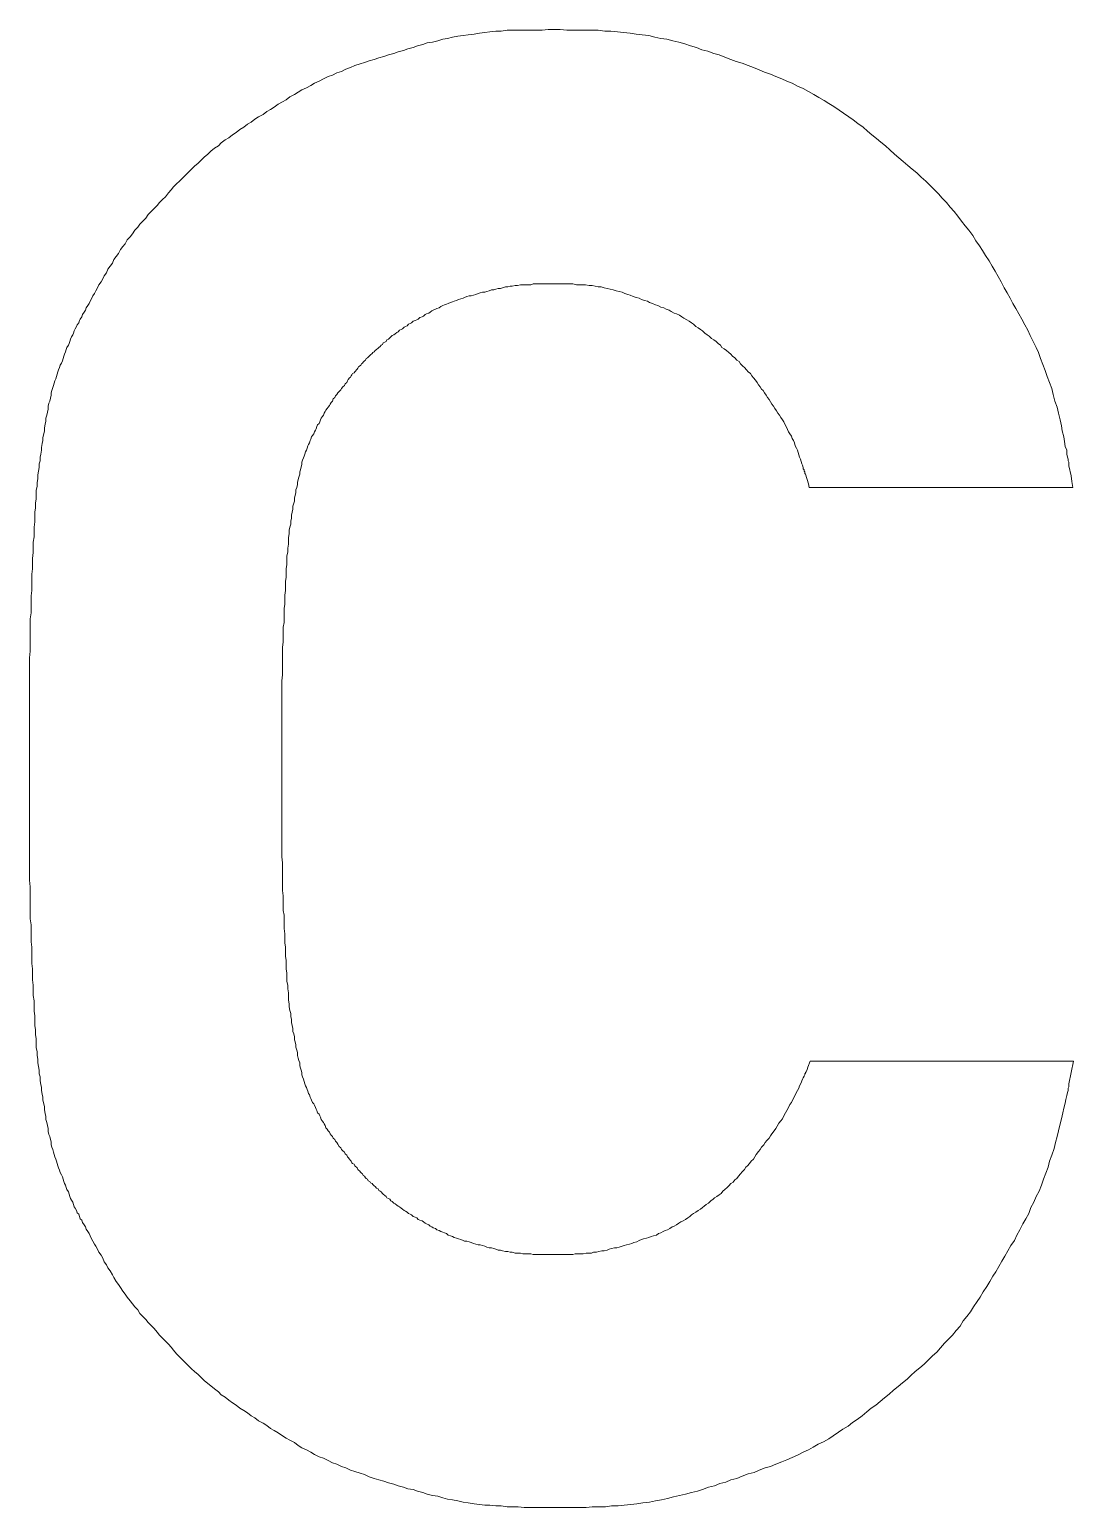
# Model space of a CAD drawing. Units: millimetres at full size, sheet at 1:100. Extents: x -138278 to 134990, y -16593 to 30671.
# Drawn here: x 132194.8 to 132334.7, y 21337.6 to 21535.7 of the extents above; entities that cross this region are included whole.
import ezdxf

# ---------------------------------------------------------------- set-up
doc = ezdxf.new("R2010")
doc.units = ezdxf.units.MM
doc.header["$LTSCALE"] = 100
doc.layers.add('F-0_枠', color=134, linetype='Continuous', lineweight=18)

msp = doc.modelspace()

# ---------------------------------------------------------------- linework, layer by layer
at = {"layer": 'F-0_枠'}
for points in [[(132240.3, 21531.5), (132241, 21531.7), (132241.6, 21531.9), (132242.3, 21532.1), (132242.9, 21532.3), (132243.6, 21532.5), (132244.2, 21532.7), (132244.9, 21532.9), (132245.5, 21533.1), (132246.2, 21533.3), (132246.8, 21533.5), (132247.5, 21533.7), (132248.1, 21533.9), (132248.8, 21534), (132249.5, 21534.2), (132250.2, 21534.4), (132250.8, 21534.5), (132251.5, 21534.7), (132252.2, 21534.8), (132252.9, 21534.9), (132253.6, 21535), (132254.4, 21535.1), (132255.1, 21535.2), (132255.8, 21535.3), (132256.5, 21535.4), (132257.3, 21535.5), (132258, 21535.5), (132258.8, 21535.6), (132259.6, 21535.6), (132260.3, 21535.6), (132261.1, 21535.6), (132261.9, 21535.6), (132262.7, 21535.6), (132263.5, 21535.6), (132264.3, 21535.7), (132265.1, 21535.7), (132265.9, 21535.7), (132266.8, 21535.6), (132267.6, 21535.6), (132268.5, 21535.6)], [(132268.5, 21535.6), (132269.3, 21535.6), (132270.2, 21535.6), (132271, 21535.6), (132271.9, 21535.5), (132272.7, 21535.5), (132273.6, 21535.4), (132274.4, 21535.3), (132275.3, 21535.2), (132276.1, 21535.1), (132276.9, 21535), (132277.8, 21534.9), (132278.6, 21534.7), (132279.4, 21534.5), (132280.2, 21534.4), (132281, 21534.2), (132281.8, 21534), (132282.6, 21533.8), (132283.4, 21533.5), (132284.2, 21533.3), (132284.9, 21533), (132285.7, 21532.8), (132286.5, 21532.5), (132287.2, 21532.3), (132288, 21532), (132288.8, 21531.7), (132289.5, 21531.4), (132290.3, 21531.2), (132291.1, 21530.9), (132291.8, 21530.6), (132292.6, 21530.3), (132293.3, 21530), (132294.1, 21529.7), (132294.8, 21529.4), (132295.6, 21529.1), (132296.3, 21528.8), (132297, 21528.5), (132297.7, 21528.1), (132298.5, 21527.8), (132299.2, 21527.4)], [(132219.1, 21519.4), (132219.6, 21519.8), (132220.1, 21520.1), (132220.5, 21520.5), (132221, 21520.9), (132221.5, 21521.2), (132222, 21521.6), (132222.5, 21521.9), (132223, 21522.3), (132223.5, 21522.6), (132224, 21523), (132224.5, 21523.3), (132225, 21523.7), (132225.5, 21524), (132226.1, 21524.3), (132226.6, 21524.7), (132227.1, 21525), (132227.6, 21525.3), (132228.1, 21525.7), (132228.7, 21526), (132229.2, 21526.3), (132229.7, 21526.7), (132230.3, 21527), (132230.8, 21527.3), (132231.3, 21527.6), (132231.9, 21527.9), (132232.5, 21528.2), (132233, 21528.5), (132233.6, 21528.8), (132234.2, 21529.1), (132234.8, 21529.4), (132235.4, 21529.6), (132236, 21529.9), (132236.6, 21530.1), (132237.2, 21530.4), (132237.8, 21530.6), (132238.4, 21530.9), (132239.1, 21531.1), (132239.7, 21531.3), (132240.3, 21531.5)], [(132299.2, 21527.4), (132299.9, 21527), (132300.6, 21526.6), (132301.3, 21526.2), (132301.9, 21525.8), (132302.6, 21525.4), (132303.3, 21524.9), (132303.9, 21524.5), (132304.6, 21524), (132305.2, 21523.6), (132305.8, 21523.1), (132306.5, 21522.6), (132307.1, 21522.1), (132307.7, 21521.6), (132308.3, 21521.1), (132308.9, 21520.6), (132309.5, 21520.1), (132310.1, 21519.6), (132310.7, 21519), (132311.3, 21518.5), (132311.9, 21518), (132312.5, 21517.5), (132313.1, 21517), (132313.7, 21516.5), (132314.3, 21515.9), (132314.9, 21515.4), (132315.5, 21514.8), (132316, 21514.3), (132316.6, 21513.7), (132317.1, 21513.1), (132317.7, 21512.5), (132318.2, 21511.9), (132318.7, 21511.3), (132319.2, 21510.7), (132319.7, 21510), (132320.2, 21509.4), (132320.7, 21508.8), (132321.2, 21508.1), (132321.6, 21507.4), (132322.1, 21506.7)], [(132205.1, 21503.1), (132205.3, 21503.6), (132205.6, 21504), (132205.9, 21504.4), (132206.1, 21504.9), (132206.4, 21505.3), (132206.7, 21505.7), (132207, 21506.2), (132207.3, 21506.6), (132207.6, 21507), (132207.9, 21507.5), (132208.3, 21507.9), (132208.6, 21508.3), (132208.9, 21508.8), (132209.3, 21509.2), (132209.6, 21509.6), (132210, 21510), (132210.4, 21510.4), (132210.7, 21510.9), (132211.1, 21511.3), (132211.5, 21511.7), (132211.9, 21512.1), (132212.2, 21512.5), (132212.6, 21512.9), (132213, 21513.3), (132213.4, 21513.8), (132213.8, 21514.2), (132214.1, 21514.6), (132214.5, 21515), (132214.9, 21515.4), (132215.3, 21515.8), (132215.7, 21516.2), (132216.1, 21516.6), (132216.5, 21517), (132216.9, 21517.4), (132217.4, 21517.8), (132217.8, 21518.2), (132218.2, 21518.6), (132218.7, 21519), (132219.1, 21519.4)], [(132322.1, 21506.7), (132322.5, 21506.1), (132322.9, 21505.4), (132323.4, 21504.7), (132323.8, 21504), (132324.2, 21503.3), (132324.6, 21502.6), (132325, 21501.9), (132325.4, 21501.1), (132325.8, 21500.4), (132326.2, 21499.7), (132326.6, 21499), (132327, 21498.3), (132327.4, 21497.6), (132327.8, 21496.9), (132328.2, 21496.1), (132328.6, 21495.4), (132328.9, 21494.7), (132329.3, 21493.9), (132329.7, 21493.1), (132330, 21492.4), (132330.3, 21491.6), (132330.6, 21490.8), (132330.9, 21490), (132331.2, 21489.2), (132331.5, 21488.4), (132331.8, 21487.6), (132332, 21486.8), (132332.2, 21485.9), (132332.5, 21485.1), (132332.7, 21484.3), (132332.9, 21483.4), (132333.1, 21482.6), (132333.2, 21481.9), (132333.4, 21481.1), (132333.5, 21480.5), (132333.6, 21479.8), (132333.8, 21479.3), (132333.8, 21478.8), (132333.9, 21478.4)], [(132203.1, 21499.6), (132203.3, 21500), (132203.5, 21500.3), (132203.7, 21500.7), (132203.9, 21501.1), (132204.1, 21501.5), (132204.4, 21501.9), (132204.6, 21502.3), (132204.8, 21502.7), (132205.1, 21503.1)], [(132260.9, 21501.5), (132260.6, 21501.5), (132260.2, 21501.4), (132259.9, 21501.4), (132259.5, 21501.3), (132259.2, 21501.3), (132258.9, 21501.2), (132258.6, 21501.2), (132258.2, 21501.1), (132257.9, 21501), (132257.6, 21501), (132257.3, 21500.9), (132257, 21500.8), (132256.7, 21500.8), (132256.4, 21500.7), (132256.1, 21500.6), (132255.8, 21500.5), (132255.5, 21500.5), (132255.2, 21500.4), (132254.9, 21500.3), (132254.6, 21500.2), (132254.3, 21500.1), (132254, 21500), (132253.7, 21500), (132253.4, 21499.9), (132253.1, 21499.8), (132252.9, 21499.7), (132252.6, 21499.6), (132252.3, 21499.5), (132252, 21499.4), (132251.7, 21499.3), (132251.5, 21499.2), (132251.2, 21499.1), (132250.9, 21499), (132250.7, 21498.9), (132250.4, 21498.8), (132250.2, 21498.7), (132249.9, 21498.6), (132249.7, 21498.4), (132249.4, 21498.3)], [(132276.5, 21499.7), (132276.1, 21499.8), (132275.7, 21499.9), (132275.3, 21500.1), (132275, 21500.2), (132274.6, 21500.3), (132274.2, 21500.5), (132273.8, 21500.6), (132273.4, 21500.7), (132273, 21500.8), (132272.6, 21500.9), (132272.2, 21501), (132271.8, 21501.1), (132271.4, 21501.2), (132271, 21501.2), (132270.6, 21501.3), (132270.2, 21501.4), (132269.8, 21501.4), (132269.3, 21501.5), (132268.9, 21501.5), (132268.5, 21501.5), (132268.1, 21501.5), (132267.6, 21501.6), (132267.2, 21501.6), (132266.8, 21501.6), (132266.3, 21501.6), (132265.9, 21501.6), (132265.5, 21501.6), (132265.1, 21501.6), (132264.7, 21501.6), (132264.3, 21501.6), (132263.9, 21501.6), (132263.5, 21501.6), (132263.1, 21501.6), (132262.7, 21501.6), (132262.3, 21501.6), (132262, 21501.5), (132261.6, 21501.5), (132261.3, 21501.5), (132260.9, 21501.5)], [(132198.1, 21488.3), (132198.2, 21488.6), (132198.3, 21488.9), (132198.4, 21489.2), (132198.5, 21489.5), (132198.6, 21489.8), (132198.7, 21490.1), (132198.8, 21490.4), (132198.9, 21490.7), (132199.1, 21491), (132199.2, 21491.3), (132199.3, 21491.6), (132199.4, 21491.9), (132199.5, 21492.2), (132199.6, 21492.5), (132199.7, 21492.8), (132199.8, 21493.1), (132200, 21493.4), (132200.1, 21493.6), (132200.2, 21493.9), (132200.3, 21494.2), (132200.4, 21494.5), (132200.6, 21494.8), (132200.7, 21495), (132200.8, 21495.3), (132200.9, 21495.6), (132201.1, 21495.9), (132201.2, 21496.1), (132201.4, 21496.4), (132201.5, 21496.7), (132201.6, 21496.9), (132201.8, 21497.2), (132201.9, 21497.5), (132202.1, 21497.8), (132202.3, 21498.1), (132202.4, 21498.4), (132202.6, 21498.7), (132202.8, 21499), (132202.9, 21499.3), (132203.1, 21499.6)], [(132249.4, 21498.3), (132249.2, 21498.2), (132248.9, 21498.1), (132248.7, 21498), (132248.5, 21497.8), (132248.3, 21497.7), (132248, 21497.6), (132247.8, 21497.5), (132247.6, 21497.3), (132247.4, 21497.2), (132247.1, 21497.1), (132246.9, 21496.9), (132246.7, 21496.8), (132246.5, 21496.7), (132246.2, 21496.6), (132246, 21496.4), (132245.8, 21496.3), (132245.6, 21496.2), (132245.4, 21496), (132245.2, 21495.9), (132245, 21495.8), (132244.8, 21495.6), (132244.6, 21495.5), (132244.4, 21495.4), (132244.2, 21495.2), (132244, 21495.1), (132243.8, 21494.9), (132243.6, 21494.8), (132243.4, 21494.7), (132243.2, 21494.5), (132243.1, 21494.4), (132242.9, 21494.2), (132242.7, 21494.1), (132242.6, 21493.9), (132242.4, 21493.8), (132242.2, 21493.7), (132242.1, 21493.5), (132241.9, 21493.4), (132241.8, 21493.2), (132241.6, 21493.1)], [(132289, 21491.9), (132288.8, 21492.2), (132288.5, 21492.4), (132288.2, 21492.7), (132287.9, 21492.9), (132287.6, 21493.1), (132287.4, 21493.4), (132287.1, 21493.6), (132286.8, 21493.9), (132286.5, 21494.1), (132286.2, 21494.3), (132285.9, 21494.6), (132285.6, 21494.8), (132285.3, 21495), (132285, 21495.3), (132284.7, 21495.5), (132284.4, 21495.7), (132284.1, 21495.9), (132283.8, 21496.2), (132283.5, 21496.4), (132283.2, 21496.6), (132282.9, 21496.8), (132282.5, 21497), (132282.2, 21497.2), (132281.9, 21497.4), (132281.5, 21497.6), (132281.2, 21497.7), (132280.8, 21497.9), (132280.5, 21498.1), (132280.1, 21498.2), (132279.8, 21498.4), (132279.4, 21498.5), (132279, 21498.7), (132278.7, 21498.8), (132278.3, 21499), (132277.9, 21499.1), (132277.6, 21499.3), (132277.2, 21499.4), (132276.8, 21499.5), (132276.5, 21499.7)], [(132241.6, 21493.1), (132241.5, 21493), (132241.3, 21492.8), (132241.1, 21492.7), (132241, 21492.5), (132240.8, 21492.4), (132240.7, 21492.3), (132240.5, 21492.1), (132240.4, 21492), (132240.2, 21491.8), (132240.1, 21491.7), (132239.9, 21491.6), (132239.8, 21491.4), (132239.7, 21491.3), (132239.5, 21491.1), (132239.4, 21491), (132239.3, 21490.9), (132239.2, 21490.7), (132239, 21490.6), (132238.9, 21490.5), (132238.8, 21490.3), (132238.7, 21490.2), (132238.6, 21490.1), (132238.5, 21489.9), (132238.4, 21489.8), (132238.3, 21489.7), (132238.1, 21489.6), (132238, 21489.4), (132237.9, 21489.3), (132237.8, 21489.1), (132237.7, 21489), (132237.5, 21488.8), (132237.4, 21488.6), (132237.3, 21488.4), (132237.1, 21488.2), (132237, 21488), (132236.8, 21487.8), (132236.6, 21487.6), (132236.5, 21487.4), (132236.3, 21487.2)], [(132297.2, 21480.6), (132297, 21480.9), (132296.9, 21481.2), (132296.7, 21481.5), (132296.5, 21481.8), (132296.4, 21482.1), (132296.2, 21482.5), (132296, 21482.8), (132295.9, 21483.1), (132295.7, 21483.4), (132295.5, 21483.7), (132295.3, 21484), (132295.1, 21484.3), (132294.9, 21484.6), (132294.7, 21484.9), (132294.5, 21485.2), (132294.3, 21485.5), (132294.1, 21485.8), (132293.9, 21486.1), (132293.7, 21486.4), (132293.5, 21486.7), (132293.3, 21487), (132293.1, 21487.3), (132292.9, 21487.5), (132292.7, 21487.8), (132292.5, 21488.1), (132292.3, 21488.4), (132292.1, 21488.7), (132291.8, 21489), (132291.6, 21489.3), (132291.4, 21489.6), (132291.1, 21489.8), (132290.9, 21490.1), (132290.6, 21490.4), (132290.4, 21490.6), (132290.1, 21490.9), (132289.9, 21491.2), (132289.6, 21491.4), (132289.3, 21491.7), (132289, 21491.9)], [(132195.5, 21471), (132195.6, 21471.6), (132195.6, 21472.2), (132195.7, 21472.8), (132195.7, 21473.4), (132195.7, 21473.9), (132195.8, 21474.5), (132195.8, 21475), (132195.9, 21475.5), (132195.9, 21476), (132196, 21476.5), (132196.1, 21477), (132196.1, 21477.5), (132196.2, 21477.9), (132196.2, 21478.4), (132196.3, 21478.8), (132196.4, 21479.3), (132196.4, 21479.7), (132196.5, 21480.2), (132196.6, 21480.6), (132196.6, 21481), (132196.7, 21481.5), (132196.8, 21481.9), (132196.8, 21482.3), (132196.9, 21482.8), (132197, 21483.2), (132197, 21483.6), (132197.1, 21484), (132197.2, 21484.4), (132197.3, 21484.8), (132197.3, 21485.2), (132197.4, 21485.6), (132197.5, 21485.9), (132197.6, 21486.3), (132197.7, 21486.7), (132197.7, 21487), (132197.8, 21487.3), (132197.9, 21487.7), (132198, 21488), (132198.1, 21488.3)], [(132236.3, 21487.2), (132236.1, 21487), (132236, 21486.8), (132235.8, 21486.6), (132235.7, 21486.4), (132235.5, 21486.2), (132235.4, 21485.9), (132235.2, 21485.7), (132235.1, 21485.5), (132235, 21485.3), (132234.8, 21485.1), (132234.7, 21484.9), (132234.5, 21484.7), (132234.4, 21484.5), (132234.3, 21484.3), (132234.2, 21484), (132234, 21483.8), (132233.9, 21483.6), (132233.8, 21483.4), (132233.7, 21483.1), (132233.6, 21482.9), (132233.4, 21482.7), (132233.3, 21482.5), (132233.2, 21482.2), (132233.1, 21482), (132233, 21481.8), (132232.9, 21481.5), (132232.7, 21481.3), (132232.6, 21481.1), (132232.5, 21480.8), (132232.4, 21480.6), (132232.3, 21480.3), (132232.2, 21480.1), (132232.1, 21479.9), (132232, 21479.6), (132231.9, 21479.3), (132231.8, 21479.1), (132231.7, 21478.8), (132231.6, 21478.5), (132231.5, 21478.3)], [(132333.9, 21478.4), (132334, 21478.1), (132334, 21477.9), (132334.1, 21477.7), (132334.1, 21477.5), (132334.1, 21477.4), (132334.1, 21477.4), (132334.1, 21477.3), (132334.1, 21477.3), (132334.1, 21477.2), (132334.4, 21475.9), (132334.5, 21475.1), (132334.6, 21474.3), (132299.3, 21474.3), (132299.2, 21474.8), (132298.8, 21476.1), (132298.8, 21476.1), (132298.8, 21476.1), (132298.8, 21476.1), (132298.7, 21476.2), (132298.7, 21476.2), (132298.7, 21476.2), (132298.7, 21476.3), (132298.7, 21476.4), (132298.6, 21476.5), (132298.6, 21476.7), (132298.5, 21476.8), (132298.5, 21477), (132298.4, 21477.3), (132298.3, 21477.5), (132298.2, 21477.8), (132298.1, 21478.1), (132298, 21478.4), (132297.9, 21478.7), (132297.8, 21479), (132297.7, 21479.3), (132297.6, 21479.6), (132297.4, 21479.9), (132297.3, 21480.3), (132297.2, 21480.6)], [(132231.5, 21478.3), (132231.4, 21478), (132231.3, 21477.7), (132231.3, 21477.4), (132231.2, 21477.1), (132231.1, 21476.7), (132231, 21476.4), (132231, 21476.1), (132230.9, 21475.7), (132230.8, 21475.4), (132230.7, 21475), (132230.7, 21474.7), (132230.6, 21474.3), (132230.5, 21474), (132230.5, 21473.6), (132230.4, 21473.3), (132230.3, 21472.9), (132230.3, 21472.5), (132230.2, 21472.2), (132230.1, 21471.8), (132230.1, 21471.4), (132230, 21471), (132229.9, 21470.6), (132229.9, 21470.2), (132229.8, 21469.8), (132229.8, 21469.4), (132229.7, 21469), (132229.6, 21468.6), (132229.6, 21468.1), (132229.5, 21467.6), (132229.5, 21467.2), (132229.5, 21466.7), (132229.4, 21466.2), (132229.4, 21465.7), (132229.3, 21465.1), (132229.3, 21464.6), (132229.3, 21464), (132229.2, 21463.4), (132229.2, 21462.9), (132229.2, 21462.3)], [(132194.8, 21437.7), (132194.8, 21438.9), (132194.8, 21440), (132194.8, 21441.1), (132194.8, 21442.3), (132194.8, 21443.4), (132194.8, 21444.4), (132194.8, 21445.5), (132194.8, 21446.6), (132194.8, 21447.6), (132194.8, 21448.6), (132194.8, 21449.6), (132194.8, 21450.5), (132194.8, 21451.5), (132194.9, 21452.4), (132194.9, 21453.3), (132194.9, 21454.2), (132194.9, 21455), (132194.9, 21455.8), (132194.9, 21456.7), (132195, 21457.5), (132195, 21458.2), (132195, 21459), (132195, 21459.8), (132195.1, 21460.5), (132195.1, 21461.2), (132195.1, 21462), (132195.1, 21462.7), (132195.2, 21463.4), (132195.2, 21464.1), (132195.2, 21464.8), (132195.3, 21465.6), (132195.3, 21466.3), (132195.3, 21467), (132195.4, 21467.7), (132195.4, 21468.4), (132195.4, 21469), (132195.5, 21469.7), (132195.5, 21470.4), (132195.5, 21471)], [(132229.2, 21462.3), (132229.1, 21461.7), (132229.1, 21461.1), (132229.1, 21460.5), (132229, 21459.9), (132229, 21459.3), (132229, 21458.7), (132228.9, 21458.1), (132228.9, 21457.5), (132228.9, 21456.8), (132228.9, 21456.2), (132228.8, 21455.6), (132228.8, 21454.9), (132228.8, 21454.3), (132228.8, 21453.6), (132228.7, 21452.9), (132228.7, 21452.2), (132228.7, 21451.5), (132228.7, 21450.8), (132228.7, 21450), (132228.7, 21449.2), (132228.6, 21448.4), (132228.6, 21447.6), (132228.6, 21446.8), (132228.6, 21445.9), (132228.6, 21445.1), (132228.6, 21444.2), (132228.6, 21443.3), (132228.6, 21442.3), (132228.6, 21441.4), (132228.6, 21440.5), (132228.6, 21439.5), (132228.6, 21438.5), (132228.6, 21437.6), (132228.6, 21436.6), (132228.6, 21435.6), (132228.6, 21434.7), (132228.6, 21433.7), (132228.6, 21432.7), (132228.6, 21431.8)], [(132195.5, 21403.5), (132195.4, 21404.1), (132195.4, 21404.8), (132195.4, 21405.5), (132195.3, 21406.2), (132195.3, 21406.9), (132195.3, 21407.6), (132195.2, 21408.3), (132195.2, 21409), (132195.2, 21409.8), (132195.1, 21410.5), (132195.1, 21411.2), (132195.1, 21411.9), (132195.1, 21412.7), (132195, 21413.4), (132195, 21414.2), (132195, 21414.9), (132195, 21415.7), (132194.9, 21416.5), (132194.9, 21417.3), (132194.9, 21418.2), (132194.9, 21419), (132194.9, 21419.9), (132194.9, 21420.8), (132194.8, 21421.7), (132194.8, 21422.6), (132194.8, 21423.6), (132194.8, 21424.6), (132194.8, 21425.6), (132194.8, 21426.6), (132194.8, 21427.7), (132194.8, 21428.7), (132194.8, 21429.8), (132194.8, 21430.9), (132194.8, 21432), (132194.8, 21433.2), (132194.8, 21434.3), (132194.8, 21435.4), (132194.8, 21436.6), (132194.8, 21437.7)], [(132228.6, 21431.8), (132228.6, 21430.9), (132228.6, 21429.9), (132228.6, 21429), (132228.6, 21428.1), (132228.6, 21427.3), (132228.6, 21426.4), (132228.6, 21425.6), (132228.6, 21424.8), (132228.7, 21424), (132228.7, 21423.2), (132228.7, 21422.5), (132228.7, 21421.7), (132228.7, 21421), (132228.7, 21420.3), (132228.8, 21419.6), (132228.8, 21418.9), (132228.8, 21418.3), (132228.8, 21417.6), (132228.9, 21417), (132228.9, 21416.4), (132228.9, 21415.8), (132228.9, 21415.2), (132229, 21414.5), (132229, 21413.9), (132229, 21413.3), (132229.1, 21412.7), (132229.1, 21412.1), (132229.1, 21411.5), (132229.2, 21410.9), (132229.2, 21410.4), (132229.2, 21409.8), (132229.3, 21409.2), (132229.3, 21408.7), (132229.3, 21408.1), (132229.4, 21407.6), (132229.4, 21407.1), (132229.5, 21406.6), (132229.5, 21406.1), (132229.5, 21405.6)], [(132229.5, 21405.6), (132229.6, 21405.1), (132229.6, 21404.7), (132229.7, 21404.2), (132229.8, 21403.8), (132229.8, 21403.4), (132229.9, 21403), (132229.9, 21402.6), (132230, 21402.2), (132230.1, 21401.8), (132230.1, 21401.4), (132230.2, 21401.1), (132230.3, 21400.7), (132230.3, 21400.3), (132230.4, 21400), (132230.5, 21399.6), (132230.5, 21399.3), (132230.6, 21398.9), (132230.7, 21398.6), (132230.7, 21398.2), (132230.8, 21397.8), (132230.9, 21397.5), (132231, 21397.2), (132231, 21396.8), (132231.1, 21396.5), (132231.2, 21396.2), (132231.3, 21395.9), (132231.3, 21395.6), (132231.4, 21395.3), (132231.5, 21395), (132231.6, 21394.7), (132231.7, 21394.4), (132231.8, 21394.1), (132231.9, 21393.9), (132232, 21393.6), (132232.1, 21393.4), (132232.2, 21393.1), (132232.3, 21392.9), (132232.4, 21392.6), (132232.5, 21392.4)], [(132197.9, 21385.6), (132197.8, 21385.9), (132197.7, 21386.2), (132197.7, 21386.6), (132197.6, 21386.9), (132197.5, 21387.3), (132197.4, 21387.6), (132197.3, 21388), (132197.3, 21388.4), (132197.2, 21388.8), (132197.1, 21389.2), (132197, 21389.6), (132197, 21390), (132196.9, 21390.4), (132196.8, 21390.9), (132196.8, 21391.3), (132196.7, 21391.7), (132196.6, 21392.2), (132196.6, 21392.6), (132196.5, 21393), (132196.4, 21393.5), (132196.4, 21393.9), (132196.3, 21394.3), (132196.2, 21394.8), (132196.2, 21395.3), (132196.1, 21395.7), (132196.1, 21396.2), (132196, 21396.7), (132195.9, 21397.2), (132195.9, 21397.7), (132195.8, 21398.2), (132195.8, 21398.7), (132195.7, 21399.2), (132195.7, 21399.8), (132195.7, 21400.4), (132195.6, 21401), (132195.6, 21401.6), (132195.5, 21402.2), (132195.5, 21402.8), (132195.5, 21403.5)], [(132298, 21394.1), (132298.2, 21394.5), (132298.3, 21394.8), (132298.4, 21395), (132298.5, 21395.2), (132298.6, 21395.4), (132298.7, 21395.6), (132298.7, 21395.7), (132298.8, 21395.8), (132298.8, 21395.8), (132298.8, 21395.9), (132298.8, 21395.9), (132298.8, 21395.9), (132298.9, 21396), (132298.9, 21396), (132299, 21396.3), (132299.1, 21396.6), (132299.4, 21397.4), (132334.7, 21397.4), (132334.1, 21394.4), (132334.1, 21394.4), (132334.1, 21394.3), (132334.1, 21394.3), (132334.1, 21394.2), (132334.1, 21394.1), (132334.1, 21394), (132334, 21393.8), (132334, 21393.5), (132333.9, 21393.2), (132333.8, 21392.8), (132333.7, 21392.3), (132333.6, 21391.8), (132333.4, 21391.1), (132333.3, 21390.5), (132333.1, 21389.7), (132332.9, 21389), (132332.7, 21388.1), (132332.5, 21387.3), (132332.3, 21386.5), (132332.1, 21385.7)], [(132289.3, 21381.5), (132289.6, 21381.7), (132289.8, 21382), (132290.1, 21382.3), (132290.3, 21382.6), (132290.6, 21382.9), (132290.8, 21383.2), (132291, 21383.4), (132291.3, 21383.7), (132291.5, 21384), (132291.8, 21384.3), (132292, 21384.6), (132292.2, 21384.9), (132292.5, 21385.3), (132292.7, 21385.6), (132292.9, 21385.9), (132293.2, 21386.2), (132293.4, 21386.5), (132293.6, 21386.8), (132293.9, 21387.1), (132294.1, 21387.4), (132294.3, 21387.7), (132294.6, 21388.1), (132294.8, 21388.4), (132295, 21388.7), (132295.2, 21389.1), (132295.5, 21389.4), (132295.7, 21389.7), (132295.9, 21390.1), (132296.1, 21390.5), (132296.3, 21390.8), (132296.5, 21391.2), (132296.7, 21391.6), (132296.9, 21391.9), (132297.1, 21392.3), (132297.3, 21392.7), (132297.5, 21393.1), (132297.7, 21393.5), (132297.9, 21393.8), (132298, 21394.1)], [(132232.5, 21392.4), (132232.6, 21392.2), (132232.7, 21391.9), (132232.9, 21391.7), (132233, 21391.5), (132233.1, 21391.2), (132233.2, 21391), (132233.3, 21390.8), (132233.4, 21390.5), (132233.6, 21390.3), (132233.7, 21390.1), (132233.8, 21389.9), (132233.9, 21389.6), (132234, 21389.4), (132234.2, 21389.2), (132234.3, 21389), (132234.4, 21388.8), (132234.5, 21388.5), (132234.7, 21388.3), (132234.8, 21388.1), (132235, 21387.9), (132235.1, 21387.7), (132235.2, 21387.5), (132235.4, 21387.3), (132235.5, 21387.1), (132235.7, 21386.9), (132235.8, 21386.7), (132236, 21386.5), (132236.1, 21386.3), (132236.3, 21386), (132236.5, 21385.8), (132236.6, 21385.6), (132236.8, 21385.4), (132237, 21385.2), (132237.1, 21385), (132237.3, 21384.8), (132237.4, 21384.6), (132237.5, 21384.5), (132237.7, 21384.3), (132237.8, 21384.1)], [(132202.8, 21374.3), (132202.6, 21374.6), (132202.4, 21374.9), (132202.3, 21375.2), (132202.1, 21375.5), (132201.9, 21375.8), (132201.8, 21376.1), (132201.6, 21376.3), (132201.5, 21376.6), (132201.4, 21376.9), (132201.2, 21377.1), (132201.1, 21377.4), (132200.9, 21377.7), (132200.8, 21377.9), (132200.7, 21378.2), (132200.6, 21378.5), (132200.4, 21378.8), (132200.3, 21379), (132200.2, 21379.3), (132200.1, 21379.6), (132200, 21379.9), (132199.8, 21380.2), (132199.7, 21380.5), (132199.6, 21380.8), (132199.5, 21381), (132199.4, 21381.3), (132199.3, 21381.6), (132199.2, 21381.9), (132199.1, 21382.2), (132198.9, 21382.5), (132198.8, 21382.8), (132198.7, 21383.1), (132198.6, 21383.4), (132198.5, 21383.7), (132198.4, 21384), (132198.3, 21384.3), (132198.2, 21384.6), (132198.1, 21384.9), (132198, 21385.2), (132197.9, 21385.6)], [(132332.1, 21385.7), (132331.8, 21384.8), (132331.5, 21384), (132331.3, 21383.2), (132331, 21382.4), (132330.7, 21381.6), (132330.4, 21380.8), (132330.1, 21380), (132329.7, 21379.3), (132329.4, 21378.5), (132329, 21377.8), (132328.7, 21377), (132328.3, 21376.3), (132327.9, 21375.6), (132327.5, 21374.8), (132327.1, 21374.1), (132326.8, 21373.4), (132326.3, 21372.7), (132325.9, 21372), (132325.5, 21371.3), (132325.1, 21370.6), (132324.7, 21369.9), (132324.3, 21369.2), (132323.9, 21368.6), (132323.5, 21367.9), (132323.1, 21367.2), (132322.6, 21366.5), (132322.2, 21365.8), (132321.8, 21365.2), (132321.3, 21364.5), (132320.9, 21363.8), (132320.4, 21363.2), (132319.9, 21362.6), (132319.5, 21361.9), (132319, 21361.3), (132318.5, 21360.7), (132317.9, 21360.1), (132317.4, 21359.6), (132316.9, 21359), (132316.4, 21358.4)], [(132237.8, 21384.1), (132237.9, 21384), (132238, 21383.8), (132238.1, 21383.7), (132238.3, 21383.6), (132238.4, 21383.4), (132238.5, 21383.3), (132238.6, 21383.2), (132238.7, 21383.1), (132238.8, 21382.9), (132238.9, 21382.8), (132239, 21382.7), (132239.2, 21382.5), (132239.3, 21382.4), (132239.4, 21382.3), (132239.5, 21382.1), (132239.7, 21382), (132239.8, 21381.8), (132239.9, 21381.7), (132240.1, 21381.6), (132240.2, 21381.4), (132240.4, 21381.3), (132240.5, 21381.1), (132240.7, 21381), (132240.8, 21380.9), (132241, 21380.7), (132241.1, 21380.6), (132241.3, 21380.4), (132241.5, 21380.3), (132241.6, 21380.1), (132241.8, 21380), (132241.9, 21379.9), (132242.1, 21379.7), (132242.2, 21379.6), (132242.4, 21379.4), (132242.6, 21379.3), (132242.7, 21379.1), (132242.9, 21379), (132243.1, 21378.9), (132243.2, 21378.7)], [(132278.1, 21373.9), (132278.4, 21374), (132278.8, 21374.1), (132279.1, 21374.3), (132279.4, 21374.4), (132279.7, 21374.6), (132280, 21374.7), (132280.3, 21374.8), (132280.6, 21375), (132280.9, 21375.2), (132281.2, 21375.3), (132281.5, 21375.5), (132281.8, 21375.7), (132282.1, 21375.9), (132282.4, 21376), (132282.7, 21376.2), (132283, 21376.4), (132283.3, 21376.6), (132283.5, 21376.8), (132283.8, 21377), (132284.1, 21377.2), (132284.4, 21377.4), (132284.7, 21377.6), (132285, 21377.8), (132285.2, 21378), (132285.5, 21378.2), (132285.8, 21378.4), (132286.1, 21378.7), (132286.4, 21378.9), (132286.6, 21379.1), (132286.9, 21379.3), (132287.2, 21379.5), (132287.5, 21379.7), (132287.7, 21380), (132288, 21380.2), (132288.3, 21380.5), (132288.5, 21380.7), (132288.8, 21381), (132289.1, 21381.2), (132289.3, 21381.5)], [(132243.2, 21378.7), (132243.4, 21378.6), (132243.6, 21378.4), (132243.8, 21378.3), (132244, 21378.1), (132244.2, 21378), (132244.4, 21377.9), (132244.6, 21377.7), (132244.8, 21377.6), (132245, 21377.4), (132245.2, 21377.3), (132245.4, 21377.2), (132245.6, 21377), (132245.8, 21376.9), (132246, 21376.8), (132246.2, 21376.6), (132246.5, 21376.5), (132246.7, 21376.4), (132246.9, 21376.2), (132247.1, 21376.1), (132247.4, 21376), (132247.6, 21375.9), (132247.8, 21375.7), (132248, 21375.6), (132248.3, 21375.5), (132248.5, 21375.3), (132248.7, 21375.2), (132248.9, 21375.1), (132249.2, 21375), (132249.4, 21374.8), (132249.7, 21374.7), (132249.9, 21374.6), (132250.2, 21374.5), (132250.4, 21374.4), (132250.7, 21374.3), (132250.9, 21374.1), (132251.2, 21374), (132251.5, 21373.9), (132251.7, 21373.8), (132252, 21373.7)], [(132214.5, 21358.2), (132214.1, 21358.7), (132213.8, 21359.1), (132213.4, 21359.5), (132213, 21359.9), (132212.6, 21360.3), (132212.2, 21360.7), (132211.9, 21361.1), (132211.5, 21361.6), (132211.1, 21362), (132210.7, 21362.4), (132210.4, 21362.8), (132210, 21363.2), (132209.6, 21363.6), (132209.3, 21364.1), (132208.9, 21364.5), (132208.6, 21364.9), (132208.3, 21365.3), (132207.9, 21365.8), (132207.6, 21366.2), (132207.3, 21366.6), (132207, 21367.1), (132206.7, 21367.5), (132206.4, 21367.9), (132206.1, 21368.4), (132205.9, 21368.8), (132205.6, 21369.3), (132205.3, 21369.7), (132205.1, 21370.1), (132204.8, 21370.5), (132204.6, 21371), (132204.4, 21371.4), (132204.1, 21371.8), (132203.9, 21372.2), (132203.7, 21372.6), (132203.5, 21372.9), (132203.3, 21373.3), (132203.1, 21373.6), (132202.9, 21374), (132202.8, 21374.3)], [(132252, 21373.7), (132252.3, 21373.6), (132252.6, 21373.5), (132252.9, 21373.4), (132253.1, 21373.3), (132253.4, 21373.3), (132253.7, 21373.2), (132254, 21373.1), (132254.3, 21373), (132254.6, 21372.9), (132254.9, 21372.8), (132255.2, 21372.8), (132255.5, 21372.7), (132255.8, 21372.6), (132256.1, 21372.5), (132256.4, 21372.4), (132256.7, 21372.4), (132257, 21372.3), (132257.3, 21372.2), (132257.6, 21372.1), (132257.9, 21372.1), (132258.2, 21372), (132258.6, 21371.9), (132258.9, 21371.9), (132259.2, 21371.8), (132259.5, 21371.8), (132259.9, 21371.7), (132260.2, 21371.7), (132260.6, 21371.7), (132260.9, 21371.6), (132261.3, 21371.6), (132261.6, 21371.6), (132262, 21371.6), (132262.3, 21371.5), (132262.7, 21371.5), (132263.1, 21371.5), (132263.4, 21371.5), (132263.8, 21371.5), (132264.2, 21371.5), (132264.6, 21371.5)], [(132264.6, 21371.5), (132264.9, 21371.5), (132265.3, 21371.5), (132265.7, 21371.5), (132266.1, 21371.5), (132266.4, 21371.5), (132266.8, 21371.5), (132267.2, 21371.5), (132267.6, 21371.5), (132267.9, 21371.6), (132268.3, 21371.6), (132268.7, 21371.6), (132269, 21371.6), (132269.4, 21371.7), (132269.7, 21371.7), (132270.1, 21371.7), (132270.4, 21371.8), (132270.8, 21371.8), (132271.1, 21371.9), (132271.5, 21372), (132271.8, 21372), (132272.2, 21372.1), (132272.5, 21372.2), (132272.8, 21372.3), (132273.2, 21372.4), (132273.5, 21372.4), (132273.8, 21372.5), (132274.2, 21372.6), (132274.5, 21372.7), (132274.8, 21372.8), (132275.2, 21372.9), (132275.5, 21373), (132275.8, 21373.1), (132276.2, 21373.2), (132276.5, 21373.4), (132276.8, 21373.5), (132277.1, 21373.6), (132277.5, 21373.7), (132277.8, 21373.8), (132278.1, 21373.9)], [(132233.6, 21344.4), (132233, 21344.7), (132232.5, 21345), (132231.9, 21345.3), (132231.3, 21345.6), (132230.8, 21345.9), (132230.3, 21346.3), (132229.7, 21346.6), (132229.2, 21346.9), (132228.7, 21347.2), (132228.1, 21347.6), (132227.6, 21347.9), (132227.1, 21348.2), (132226.6, 21348.6), (132226.1, 21348.9), (132225.5, 21349.2), (132225, 21349.6), (132224.5, 21349.9), (132224, 21350.3), (132223.5, 21350.6), (132223, 21350.9), (132222.5, 21351.3), (132222, 21351.6), (132221.5, 21352), (132221, 21352.4), (132220.5, 21352.7), (132220.1, 21353.1), (132219.6, 21353.5), (132219.1, 21353.9), (132218.7, 21354.2), (132218.2, 21354.6), (132217.8, 21355), (132217.4, 21355.4), (132216.9, 21355.8), (132216.5, 21356.2), (132216.1, 21356.6), (132215.7, 21357), (132215.3, 21357.4), (132214.9, 21357.8), (132214.5, 21358.2)], [(132316.4, 21358.4), (132315.8, 21357.9), (132315.2, 21357.3), (132314.7, 21356.8), (132314.1, 21356.3), (132313.5, 21355.8), (132312.9, 21355.3), (132312.4, 21354.8), (132311.8, 21354.3), (132311.2, 21353.8), (132310.6, 21353.3), (132310, 21352.8), (132309.4, 21352.3), (132308.8, 21351.8), (132308.2, 21351.3), (132307.6, 21350.9), (132307, 21350.4), (132306.4, 21349.9), (132305.7, 21349.4), (132305.1, 21349), (132304.5, 21348.5), (132303.8, 21348.1), (132303.2, 21347.7), (132302.5, 21347.2), (132301.9, 21346.8), (132301.2, 21346.4), (132300.5, 21346.1), (132299.8, 21345.7), (132299.2, 21345.3), (132298.5, 21345), (132297.7, 21344.6), (132297, 21344.3), (132296.3, 21344), (132295.6, 21343.7), (132294.8, 21343.4), (132294.1, 21343.1), (132293.4, 21342.9), (132292.6, 21342.6), (132291.9, 21342.3), (132291.1, 21342.1)], [(132259.6, 21337.7), (132258.8, 21337.7), (132258, 21337.8), (132257.3, 21337.8), (132256.5, 21337.9), (132255.8, 21337.9), (132255.1, 21338), (132254.4, 21338.1), (132253.6, 21338.2), (132252.9, 21338.3), (132252.2, 21338.5), (132251.5, 21338.6), (132250.8, 21338.7), (132250.2, 21338.9), (132249.5, 21339.1), (132248.8, 21339.2), (132248.1, 21339.4), (132247.5, 21339.6), (132246.8, 21339.8), (132246.2, 21340), (132245.5, 21340.1), (132244.9, 21340.3), (132244.2, 21340.5), (132243.6, 21340.7), (132242.9, 21340.9), (132242.3, 21341.1), (132241.6, 21341.3), (132241, 21341.5), (132240.3, 21341.7), (132239.7, 21342), (132239.1, 21342.2), (132238.4, 21342.4), (132237.8, 21342.6), (132237.2, 21342.9), (132236.6, 21343.1), (132236, 21343.4), (132235.4, 21343.6), (132234.8, 21343.9), (132234.2, 21344.2), (132233.6, 21344.4)], [(132291.1, 21342.1), (132290.3, 21341.8), (132289.6, 21341.5), (132288.8, 21341.3), (132288.1, 21341), (132287.3, 21340.8), (132286.6, 21340.5), (132285.8, 21340.3), (132285, 21340), (132284.3, 21339.8), (132283.5, 21339.6), (132282.7, 21339.4), (132281.9, 21339.2), (132281.1, 21339), (132280.3, 21338.8), (132279.5, 21338.6), (132278.7, 21338.5), (132277.9, 21338.3), (132277, 21338.2), (132276.2, 21338.1), (132275.4, 21338), (132274.5, 21337.9), (132273.7, 21337.8), (132272.8, 21337.8), (132272, 21337.7), (132271.1, 21337.7), (132270.2, 21337.7), (132269.4, 21337.6), (132268.5, 21337.6), (132267.6, 21337.6), (132266.8, 21337.6), (132266, 21337.6), (132265.1, 21337.6), (132264.3, 21337.6), (132263.5, 21337.6), (132262.7, 21337.6), (132261.9, 21337.6), (132261.1, 21337.6), (132260.3, 21337.7), (132259.6, 21337.7)]]:
    msp.add_lwpolyline(points, dxfattribs=at)

doc.saveas('drawing.dxf')
